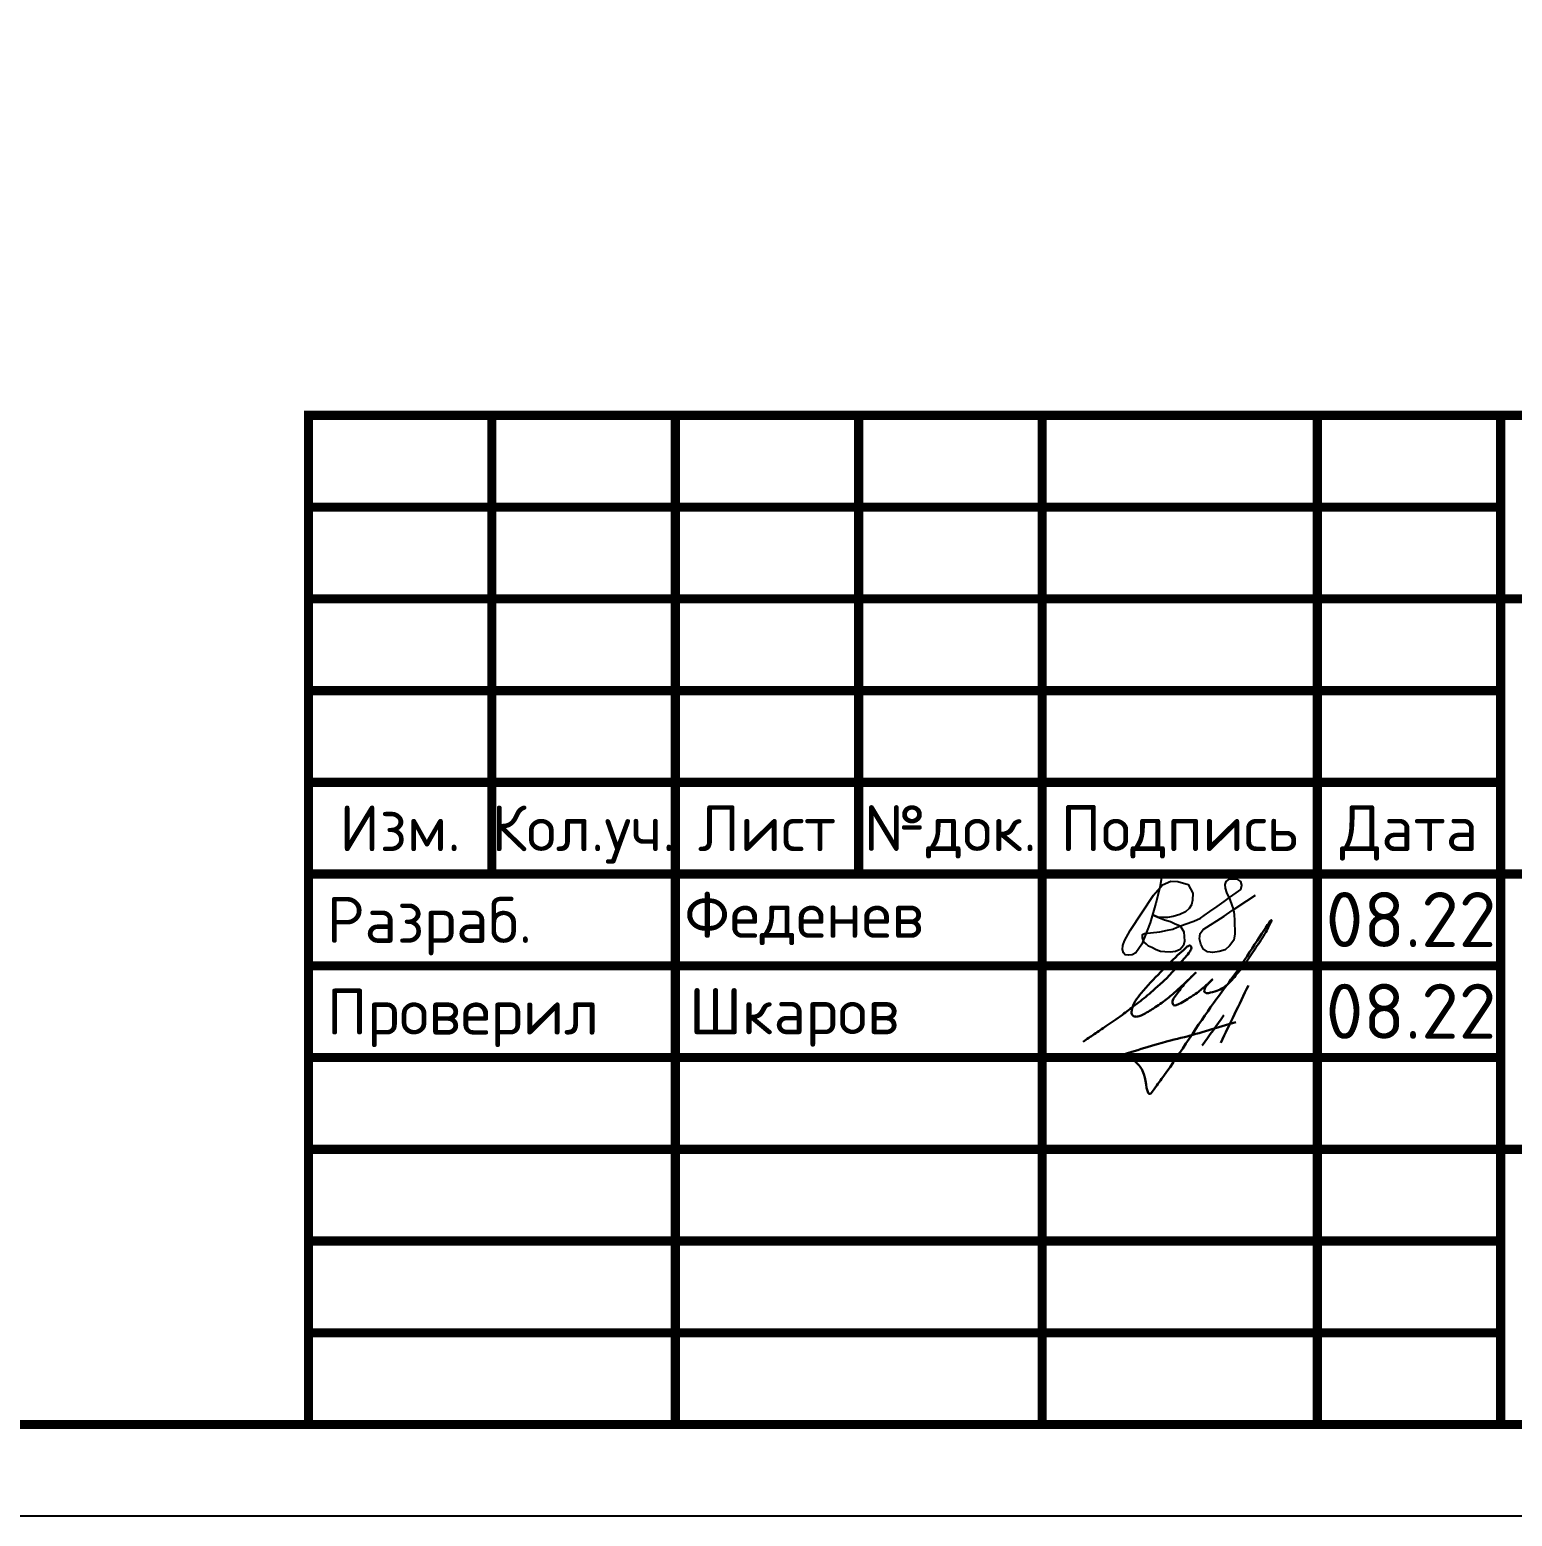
# Model space of a CAD drawing. Header units: millimetres. Extents: x -112426 to 8831, y 1218 to 38707.
# Drawn here: x 1899.4 to 1980.2, y 2271.1 to 2352.1 of the extents above; entities that cross this region are included whole.
import ezdxf
from ezdxf.enums import TextEntityAlignment as Align

# ---------------------------------------------------------------- set-up
doc = ezdxf.new("R2010")
doc.units = ezdxf.units.MM
doc.layers.add('Размерный', color=4, linetype='Continuous', lineweight=30)
doc.layers.add('Размеры на чертеже', color=250, linetype='Continuous', lineweight=25)
doc.layers.add('рамка', color=7, linetype='Continuous')
doc.styles.add('-ISOCPEUR-', font='isocpeur.ttf')
doc.styles.get("Standard").update_dxf_attribs({"font": 'arial.ttf'})

# ---------------------------------------------------------------- blocks, each defined once
blk = doc.blocks.new('*U168')
blk.add_lwpolyline([(0, 0), (420, 0), (420, -297), (0, -297)], close=True)
at = {"const_width": 0.5}
blk.add_lwpolyline([(20, -5), (415, -5), (415, -292), (20, -292)], close=True, dxfattribs=at)
for points in [[(230, -292), (230, -237), (415, -237)], [(240, -237), (240, -262)], [(250, -237), (250, -292)], [(260, -237), (260, -262)], [(270, -237), (270, -292)], [(285, -237), (285, -292)], [(295, -237), (295, -292)], [(230, -242), (295, -242)], [(230, -247), (295, -247)], [(295, -247), (415, -247)], [(230, -252), (295, -252)], [(230, -257), (295, -257)], [(230, -262), (415, -262)], [(230, -267), (295, -267)], [(230, -272), (295, -272)], [(230, -277), (295, -277)], [(295, -277), (415, -277)], [(230, -282), (295, -282)], [(230, -287), (295, -287)]]:
    blk.add_lwpolyline(points, dxfattribs=at)
at = {"style": '-ISOCPEUR-'}
for s, p in [('Изм.', (235, -259.5)), ('Кол.уч.', (245, -259.5)), ('Лист', (255, -259.5)), ('№док.', (265, -259.5)), ('Подпись', (277.5, -259.5)), ('Дата', (290, -259.5))]:
    blk.add_text(s, height=2.5, dxfattribs=at).set_placement(p, align=Align.MIDDLE_CENTER)
for s, p in [('Разраб.', (231, -264.5)), ('Проверил', (231, -269.5))]:
    blk.add_text(s, height=2.5, dxfattribs=at).set_placement(p, align=Align.MIDDLE_LEFT)
blk.add_attdef('РАЗРАБОТАЛ', text='', height=2.5, dxfattribs=at).set_placement((250.501, -264.224), align=Align.MIDDLE_LEFT)
at = {"style": '-ISOCPEUR-', "flags": 8}
for tag, height, p in [('ДАТА', 2.5, (290.074, -264.402)), ('ДАТА1', 2.5, (290.074, -269.402)), ('ЛИСТ', 3, (386.388, -271.915)), ('ЛИСТОВ', 3, (403.888, -271.915)), ('ФОРМАТ', 3, (380.972, -294.745))]:
    blk.add_attdef(tag, text='', height=height, dxfattribs=at).set_placement(p, align=Align.MIDDLE_CENTER)
at = {"style": '-ISOCPEUR-'}
blk.add_attdef('ПРОВЕРИЛ', (250.749, -270.729), '', height=2.5, dxfattribs=at)
at = {"lineweight": 30, "flags": 104}
blk.add_attdef('ИМЯ_ЧЕРТЕЖА', text='', height=3, dxfattribs=at).set_placement((333.627, -284.125), align=Align.MIDDLE_CENTER)
blk = doc.blocks.new('подпись')
at = {"lineweight": 30}
for points in [[(-0.82, -1.225), (-0.208, -0.796), (0.429, -0.361), (0.855, -0.08), (1.32, 0.253), (2.001, 0.772), (2.795, 1.399), (3.272, 1.827), (3.842, 2.359), (4.465, 3.065), (5.012, 3.73), (5.076, 3.95), (5.014, 4.027), (4.906, 4.001), (4.755, 3.878), (4.332, 3.495), (3.4, 2.576), (2.343, 1.429), (1.835, 0.482), (1.869, 0.229), (1.988, 0.161), (2.165, 0.161), (2.413, 0.252), (3.02, 0.603), (3.714, 1.088), (4.343, 1.624), (5.321, 2.549), (4.752, 1.981), (4.266, 1.359), (4.075, 1.049), (4.069, 0.847), (4.111, 0.776), (4.248, 0.776), (4.424, 0.843), (4.779, 1.048), (5.159, 1.3), (5.466, 1.506), (5.722, 1.726), (6.052, 1.989), (6.229, 2.182), (5.944, 1.882), (5.796, 1.625), (5.796, 1.497), (5.891, 1.441), (6.132, 1.461), (6.57, 1.595), (6.902, 1.787), (7.496, 2.393), (8.037, 3.079), (8.605, 3.922), (9.148, 4.763), (9.43, 5.333), (7.998, 3.261), (6.286, 0.884), (3.582, -3.067), (3.054, -3.8), (2.851, -4.052), (2.493, -2.98), (2.121, -2.392), (1.297, -1.963), (1.024, -2.029), (2.914, -1.436), (4.701, -0.96), (7.512, -0.145)], [(8.192, 1.853), (6.683, -1.27)], [(6.859, 0.227), (5.672, -1.426)]]:
    blk.add_spline(points, degree=3, dxfattribs=at)
blk = doc.blocks.new('Подпись Леха')
at = {"layer": 'рамка'}
blk.add_blockref('подпись', (2.696, 0.109), dxfattribs=at)

msp = doc.modelspace()

# ---------------------------------------------------------------- linework, layer by layer
msp.add_lwpolyline([(1961.128, 2305.852), (1961.028, 2305.331), (1960.819, 2304.474), (1960.502, 2303.393), (1960.038, 2302.232), (1959.719, 2301.761), (1959.526, 2301.662), (1959.332, 2301.638), (1959.143, 2301.662), (1959.046, 2301.773), (1958.998, 2301.957), (1959.003, 2302.165), (1959.1, 2302.427), (1959.403, 2302.986), (1960.677, 2304.901), (1961.173, 2305.474), (1961.623, 2305.668), (1962.003, 2305.661), (1962.57, 2305.498), (1962.833, 2305.025), (1962.81, 2304.637), (1962.753, 2304.374), (1962.636, 2304.19), (1962.433, 2304.005), (1962.122, 2303.85), (1961.763, 2303.748), (1961.452, 2303.69), (1961.185, 2303.7), (1960.928, 2303.709), (1960.69, 2303.821), (1960.633, 2303.838), (1960.889, 2303.728), (1961.096, 2303.639), (1961.287, 2303.571), (1961.607, 2303.479), (1961.833, 2303.373), (1962.043, 2303.273), (1962.181, 2303.178), (1962.332, 2302.907), (1962.356, 2302.657), (1962.379, 2302.409), (1962.324, 2302.165), (1962.129, 2301.946), (1961.887, 2301.837), (1961.59, 2301.806), (1961.301, 2301.821), (1961.057, 2301.835), (1960.832, 2301.939), (1960.594, 2302.049), (1960.41, 2302.133), (1960.301, 2302.235), (1960.162, 2302.364), (1960.078, 2302.575), (1960.083, 2302.766), (1960.195, 2302.829), (1960.528, 2302.864), (1961.028, 2302.915), (1961.437, 2303), (1961.73, 2303.061), (1961.979, 2303.171), (1962.415, 2303.328), (1962.889, 2303.489), (1963.25, 2303.66), (1963.451, 2303.802), (1963.749, 2304.013), (1964.148, 2304.295), (1964.531, 2304.567), (1964.829, 2304.777), (1965.193, 2305.035), (1965.448, 2305.215), (1965.5, 2305.459), (1965.446, 2305.662), (1965.274, 2305.772), (1965.023, 2305.788), (1964.773, 2305.756), (1964.621, 2305.663), (1964.568, 2305.482), (1964.597, 2305.282), (1964.67, 2305.062), (1964.847, 2304.666), (1965.037, 2304.118), (1965.086, 2303.854), (1965.101, 2303.536), (1965.118, 2302.799), (1965.071, 2302.462), (1964.828, 2302.141), (1964.585, 2301.929), (1964.271, 2301.835), (1963.926, 2301.788), (1963.621, 2301.828), (1963.386, 2301.976), (1963.26, 2302.235), (1963.19, 2302.533), (1963.229, 2302.815), (1963.393, 2303.034), (1964.538, 2303.77), (1964.969, 2304.076), (1965.776, 2304.601), (1966.25, 2304.909)])

# ---------------------------------------------------------------- block references
msp.add_blockref('Подпись Леха', (1954.968, 2298.027))
at = {"layer": 'Размеры на чертеже', "lineweight": 90}
ref = msp.add_blockref('*U168', (1684.612, 2568.059), dxfattribs=at)
ref.add_attrib('РАЗРАБОТАЛ', 'Феденев', dxfattribs={"layer": '0', "height": 2.5, "style": '-ISOCPEUR-'}).set_placement((1935.113, 2303.834), align=Align.MIDDLE_LEFT)
ref.add_attrib('ПРОВЕРИЛ', 'Шкаров', (1935.361, 2297.329), dxfattribs={"layer": '0', "height": 2.5, "style": '-ISOCPEUR-'})

# ---------------------------------------------------------------- texts
at = {"layer": 'Размерный', "color": 0, "style": '-ISOCPEUR-'}
for p in [(1970.068, 2302.081), (1970.068, 2297.081)]:
    msp.add_text('08.22', height=3, dxfattribs=at).set_placement(p)

doc.saveas('drawing.dxf')
